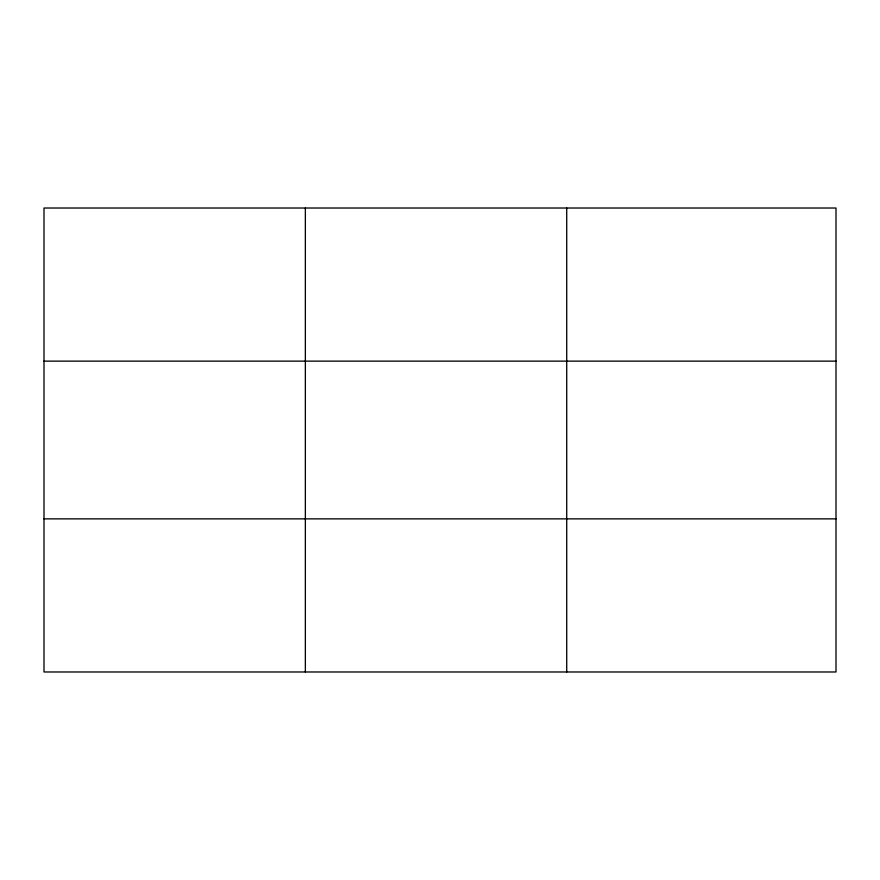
<?xml version="1.0" encoding="UTF-8"?>
<svg xmlns="http://www.w3.org/2000/svg" width="880" height="880" viewBox="0 0 880 880"><rect width="100%" height="100%" fill="white"/><g stroke="black" fill="none" stroke-linecap="round" stroke-linejoin="round"><path stroke-width="1.32" d="M305.36 671.979L305.36 208.021M566.72 671.979L566.72 208.021M836 361.13L836 208.021L44 208.021L44 671.979L836 671.979L836 361.13L44 361.13M44 518.87L836 518.87"/></g></svg>
